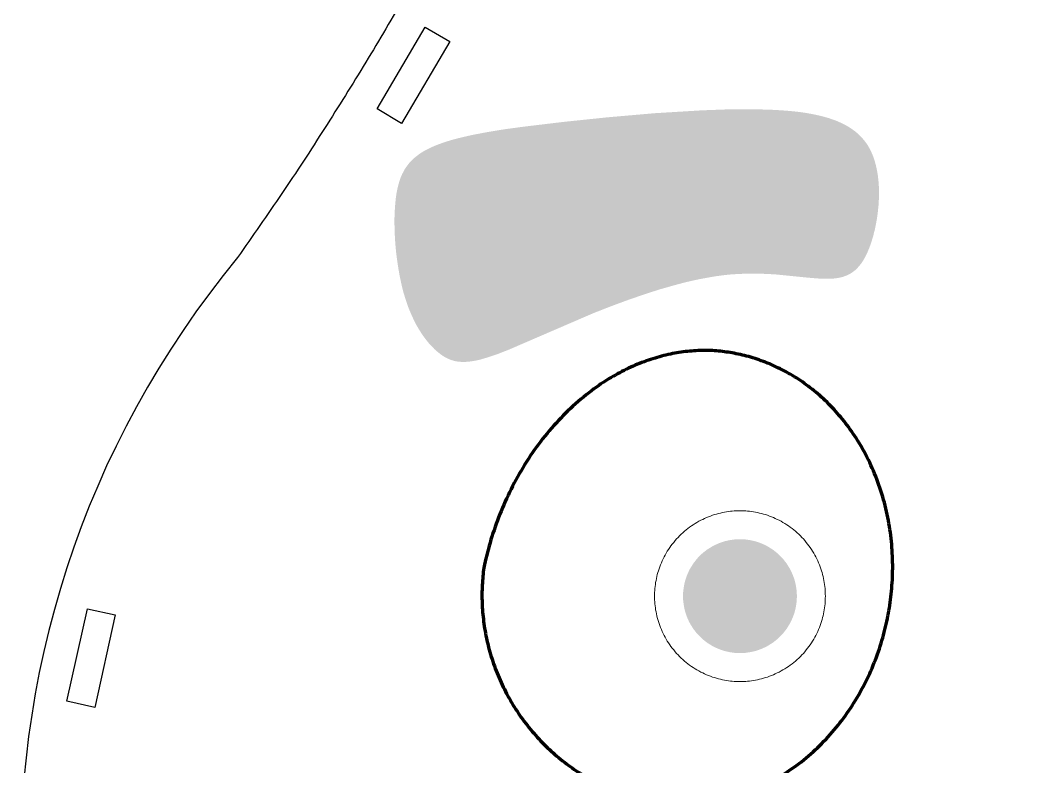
# Model space of a CAD drawing. Header units: millimetres. Extents: x -213 to 898, y -426 to 200.
# Drawn here: x 98.2 to 205.5, y -138 to -59.3 of the extents above; entities that cross this region are included whole.
import ezdxf

# ---------------------------------------------------------------- set-up
doc = ezdxf.new("R2010")
doc.units = ezdxf.units.MM
for name, color, linetype, true_color in [('Cut', 1, 'Continuous', 0xff0000), ('Etch', 5, 'Continuous', 0x0000ff), ('Line', 18, 'Continuous', 0x000000)]:
    doc.layers.add(name, color=color, linetype=linetype, true_color=true_color)

msp = doc.modelspace()

# ---------------------------------------------------------------- hatches: boundary and pattern name
at = {"layer": 'Etch', "true_color": 0x0000ff, "extrusion": (0, 0, -1)}
for points in [[(-187.38, -72.35), (-187.47, -72.49), (-187.56, -72.64), (-187.64, -72.79), (-187.72, -72.94), (-187.8, -73.1), (-187.87, -73.25), (-187.94, -73.41), (-188.01, -73.58), (-188.07, -73.74), (-188.13, -73.91), (-188.18, -74.08), (-188.24, -74.25), (-188.28, -74.43), (-188.33, -74.6), (-188.37, -74.78), (-188.41, -74.96), (-188.45, -75.15), (-188.48, -75.33), (-188.54, -75.7), (-188.58, -76.08), (-188.62, -76.46), (-188.64, -76.84), (-188.65, -77.22), (-188.66, -77.61), (-188.65, -78), (-188.63, -78.38), (-188.61, -78.77), (-188.57, -79.15), (-188.53, -79.53), (-188.48, -79.91), (-188.43, -80.28), (-188.36, -80.64), (-188.29, -81), (-188.22, -81.35), (-188.13, -81.69), (-188.05, -82.03), (-187.95, -82.35), (-187.86, -82.66), (-187.76, -82.96), (-187.65, -83.25), (-187.54, -83.52), (-187.43, -83.78), (-187.32, -84.02), (-187.2, -84.25), (-187.14, -84.36), (-187.08, -84.47), (-187.02, -84.57), (-186.96, -84.67), (-186.9, -84.77), (-186.83, -84.86), (-186.77, -84.95), (-186.7, -85.04), (-186.64, -85.12), (-186.57, -85.21), (-186.5, -85.28), (-186.43, -85.36), (-186.36, -85.43), (-186.29, -85.5), (-186.22, -85.57), (-186.15, -85.64), (-186.08, -85.7), (-186, -85.76), (-185.93, -85.81), (-185.85, -85.87), (-185.78, -85.92), (-185.7, -85.97), (-185.62, -86.02), (-185.54, -86.06), (-185.46, -86.1), (-185.38, -86.14), (-185.3, -86.18), (-185.21, -86.22), (-185.13, -86.25), (-185.04, -86.28), (-184.96, -86.31), (-184.87, -86.34), (-184.78, -86.37), (-184.69, -86.39), (-184.6, -86.41), (-184.51, -86.43), (-184.41, -86.45), (-184.32, -86.47), (-184.23, -86.48), (-184.13, -86.5), (-183.94, -86.52), (-183.74, -86.53), (-183.53, -86.55), (-183.32, -86.55), (-183.11, -86.55), (-182.89, -86.55), (-182.67, -86.54), (-182.21, -86.52), (-181.23, -86.44), (-177.84, -86.1), (-177.2, -86.06), (-176.55, -86.03), (-175.87, -86.01), (-175.18, -86), (-174.47, -86.02), (-173.73, -86.05), (-172.98, -86.1), (-172.21, -86.18), (-171.42, -86.29), (-170.61, -86.43), (-169.79, -86.58), (-168.95, -86.76), (-168.1, -86.96), (-167.24, -87.19), (-165.5, -87.68), (-163.75, -88.25), (-161.99, -88.86), (-160.25, -89.51), (-158.54, -90.18), (-149.62, -94.03), (-148.44, -94.49), (-147.89, -94.68), (-147.38, -94.85), (-146.89, -94.99), (-146.66, -95.06), (-146.44, -95.11), (-146.22, -95.16), (-146.01, -95.2), (-145.81, -95.23), (-145.61, -95.26), (-145.41, -95.29), (-145.23, -95.3), (-145.05, -95.31), (-144.87, -95.31), (-144.78, -95.31), (-144.7, -95.31), (-144.61, -95.31), (-144.53, -95.3), (-144.45, -95.3), (-144.37, -95.29), (-144.29, -95.28), (-144.21, -95.27), (-144.13, -95.26), (-144.06, -95.24), (-143.98, -95.23), (-143.91, -95.21), (-143.83, -95.19), (-143.76, -95.17), (-143.69, -95.15), (-143.62, -95.13), (-143.54, -95.1), (-143.47, -95.08), (-143.4, -95.05), (-143.34, -95.02), (-143.27, -94.99), (-143.2, -94.96), (-143.13, -94.93), (-143.07, -94.9), (-143, -94.86), (-142.93, -94.83), (-142.87, -94.79), (-142.8, -94.75), (-142.67, -94.67), (-142.55, -94.58), (-142.42, -94.49), (-142.3, -94.39), (-142.17, -94.29), (-142.04, -94.18), (-141.92, -94.07), (-141.79, -93.96), (-141.67, -93.83), (-141.55, -93.71), (-141.42, -93.58), (-141.3, -93.44), (-141.17, -93.3), (-141.05, -93.15), (-140.93, -93), (-140.81, -92.84), (-140.69, -92.68), (-140.57, -92.51), (-140.45, -92.34), (-140.34, -92.16), (-140.22, -91.98), (-140.11, -91.79), (-139.99, -91.59), (-139.88, -91.4), (-139.67, -90.98), (-139.46, -90.54), (-139.26, -90.08), (-139.06, -89.6), (-138.88, -89.1), (-138.71, -88.57), (-138.54, -88.02), (-138.39, -87.44), (-138.26, -86.85), (-138.13, -86.24), (-138.02, -85.61), (-137.92, -84.98), (-137.83, -84.34), (-137.75, -83.69), (-137.69, -83.04), (-137.64, -82.39), (-137.61, -81.75), (-137.59, -81.12), (-137.58, -80.49), (-137.59, -79.89), (-137.62, -79.3), (-137.66, -78.73), (-137.71, -78.18), (-137.74, -77.92), (-137.78, -77.67), (-137.82, -77.42), (-137.87, -77.18), (-137.92, -76.94), (-137.98, -76.71), (-138.04, -76.49), (-138.1, -76.27), (-138.18, -76.06), (-138.25, -75.85), (-138.3, -75.75), (-138.34, -75.65), (-138.38, -75.55), (-138.43, -75.45), (-138.48, -75.36), (-138.53, -75.26), (-138.58, -75.17), (-138.63, -75.08), (-138.68, -74.99), (-138.74, -74.9), (-138.8, -74.81), (-138.86, -74.73), (-138.92, -74.64), (-138.98, -74.56), (-139.05, -74.47), (-139.11, -74.39), (-139.18, -74.31), (-139.25, -74.23), (-139.33, -74.15), (-139.4, -74.08), (-139.48, -74), (-139.56, -73.93), (-139.64, -73.85), (-139.72, -73.78), (-139.81, -73.71), (-139.9, -73.64), (-139.99, -73.57), (-140.08, -73.5), (-140.17, -73.43), (-140.27, -73.36), (-140.47, -73.23), (-140.68, -73.1), (-140.9, -72.98), (-141.13, -72.86), (-141.37, -72.74), (-141.62, -72.63), (-141.88, -72.52), (-142.15, -72.41), (-142.43, -72.31), (-142.72, -72.2), (-143.03, -72.1), (-143.66, -71.91), (-144.34, -71.73), (-145.06, -71.56), (-145.81, -71.39), (-147.44, -71.08), (-149.22, -70.79), (-151.14, -70.53), (-155.38, -70.02), (-160.09, -69.53), (-165.04, -69.1), (-170, -68.8), (-172.4, -68.71), (-174.71, -68.68), (-176.9, -68.72), (-177.94, -68.77), (-178.94, -68.84), (-179.91, -68.93), (-180.37, -68.99), (-180.83, -69.05), (-181.27, -69.13), (-181.71, -69.21), (-182.13, -69.3), (-182.54, -69.39), (-182.95, -69.5), (-183.33, -69.61), (-183.71, -69.74), (-183.89, -69.8), (-184.07, -69.87), (-184.25, -69.94), (-184.42, -70.02), (-184.6, -70.09), (-184.76, -70.17), (-184.93, -70.25), (-185.09, -70.34), (-185.24, -70.42), (-185.4, -70.51), (-185.55, -70.61), (-185.7, -70.7), (-185.84, -70.8), (-185.98, -70.9), (-186.12, -71), (-186.25, -71.11), (-186.38, -71.22), (-186.51, -71.33), (-186.63, -71.45), (-186.75, -71.57), (-186.86, -71.69), (-186.97, -71.82), (-187.08, -71.94), (-187.18, -72.08), (-187.28, -72.21)], [(-174, -114), (-173.87, -114), (-173.73, -114.01), (-173.6, -114.01), (-173.46, -114.02), (-173.32, -114.04), (-173.19, -114.06), (-173.05, -114.08), (-172.91, -114.1), (-172.77, -114.13), (-172.63, -114.16), (-172.49, -114.19), (-172.35, -114.23), (-172.21, -114.27), (-172.07, -114.32), (-171.93, -114.37), (-171.79, -114.42), (-171.65, -114.48), (-171.52, -114.54), (-171.38, -114.6), (-171.24, -114.67), (-171.11, -114.74), (-170.98, -114.82), (-170.85, -114.9), (-170.72, -114.98), (-170.59, -115.06), (-170.46, -115.15), (-170.34, -115.25), (-170.22, -115.34), (-170.1, -115.44), (-169.98, -115.54), (-169.87, -115.65), (-169.76, -115.76), (-169.65, -115.87), (-169.54, -115.98), (-169.44, -116.1), (-169.34, -116.22), (-169.25, -116.34), (-169.15, -116.46), (-169.06, -116.59), (-168.98, -116.72), (-168.9, -116.85), (-168.82, -116.98), (-168.74, -117.11), (-168.67, -117.24), (-168.6, -117.38), (-168.54, -117.52), (-168.48, -117.65), (-168.42, -117.79), (-168.37, -117.93), (-168.32, -118.07), (-168.27, -118.21), (-168.23, -118.35), (-168.19, -118.49), (-168.16, -118.63), (-168.13, -118.77), (-168.1, -118.91), (-168.08, -119.05), (-168.06, -119.19), (-168.04, -119.32), (-168.02, -119.46), (-168.01, -119.6), (-168.01, -119.73), (-168, -119.87), (-168, -120), (-168, -120.13), (-168.01, -120.27), (-168.01, -120.4), (-168.02, -120.54), (-168.04, -120.68), (-168.06, -120.81), (-168.08, -120.95), (-168.1, -121.09), (-168.13, -121.23), (-168.16, -121.37), (-168.19, -121.51), (-168.23, -121.65), (-168.27, -121.79), (-168.32, -121.93), (-168.37, -122.07), (-168.42, -122.21), (-168.48, -122.35), (-168.54, -122.48), (-168.6, -122.62), (-168.67, -122.76), (-168.74, -122.89), (-168.82, -123.02), (-168.9, -123.15), (-168.98, -123.28), (-169.06, -123.41), (-169.15, -123.54), (-169.25, -123.66), (-169.34, -123.78), (-169.44, -123.9), (-169.54, -124.02), (-169.65, -124.13), (-169.76, -124.24), (-169.87, -124.35), (-169.98, -124.46), (-170.1, -124.56), (-170.22, -124.66), (-170.34, -124.75), (-170.46, -124.85), (-170.59, -124.94), (-170.72, -125.02), (-170.85, -125.1), (-170.98, -125.18), (-171.11, -125.26), (-171.24, -125.33), (-171.38, -125.4), (-171.52, -125.46), (-171.65, -125.52), (-171.79, -125.58), (-171.93, -125.63), (-172.07, -125.68), (-172.21, -125.73), (-172.35, -125.77), (-172.49, -125.81), (-172.63, -125.84), (-172.77, -125.87), (-172.91, -125.9), (-173.05, -125.92), (-173.19, -125.94), (-173.32, -125.96), (-173.46, -125.98), (-173.6, -125.99), (-173.73, -125.99), (-173.87, -126), (-174, -126), (-174.13, -126), (-174.27, -125.99), (-174.4, -125.99), (-174.54, -125.98), (-174.68, -125.96), (-174.81, -125.94), (-174.95, -125.92), (-175.09, -125.9), (-175.23, -125.87), (-175.37, -125.84), (-175.51, -125.81), (-175.65, -125.77), (-175.79, -125.73), (-175.93, -125.68), (-176.07, -125.63), (-176.21, -125.58), (-176.35, -125.52), (-176.48, -125.46), (-176.62, -125.4), (-176.76, -125.33), (-176.89, -125.26), (-177.02, -125.18), (-177.15, -125.1), (-177.28, -125.02), (-177.41, -124.94), (-177.54, -124.85), (-177.66, -124.75), (-177.78, -124.66), (-177.9, -124.56), (-178.02, -124.46), (-178.13, -124.35), (-178.24, -124.24), (-178.35, -124.13), (-178.46, -124.02), (-178.56, -123.9), (-178.66, -123.78), (-178.75, -123.66), (-178.85, -123.54), (-178.94, -123.41), (-179.02, -123.28), (-179.1, -123.15), (-179.18, -123.02), (-179.26, -122.89), (-179.33, -122.76), (-179.4, -122.62), (-179.46, -122.48), (-179.52, -122.35), (-179.58, -122.21), (-179.63, -122.07), (-179.68, -121.93), (-179.73, -121.79), (-179.77, -121.65), (-179.81, -121.51), (-179.84, -121.37), (-179.87, -121.23), (-179.9, -121.09), (-179.92, -120.95), (-179.94, -120.81), (-179.96, -120.68), (-179.98, -120.54), (-179.99, -120.4), (-179.99, -120.27), (-180, -120.13), (-180, -120), (-180, -119.87), (-179.99, -119.73), (-179.99, -119.6), (-179.98, -119.46), (-179.96, -119.32), (-179.94, -119.19), (-179.92, -119.05), (-179.9, -118.91), (-179.87, -118.77), (-179.84, -118.63), (-179.81, -118.49), (-179.77, -118.35), (-179.73, -118.21), (-179.68, -118.07), (-179.63, -117.93), (-179.58, -117.79), (-179.52, -117.65), (-179.46, -117.52), (-179.4, -117.38), (-179.33, -117.24), (-179.26, -117.11), (-179.18, -116.98), (-179.1, -116.85), (-179.02, -116.72), (-178.94, -116.59), (-178.85, -116.46), (-178.75, -116.34), (-178.66, -116.22), (-178.56, -116.1), (-178.46, -115.98), (-178.35, -115.87), (-178.24, -115.76), (-178.13, -115.65), (-178.02, -115.54), (-177.9, -115.44), (-177.78, -115.34), (-177.66, -115.25), (-177.54, -115.15), (-177.41, -115.06), (-177.28, -114.98), (-177.15, -114.9), (-177.02, -114.82), (-176.89, -114.74), (-176.76, -114.67), (-176.62, -114.6), (-176.48, -114.54), (-176.35, -114.48), (-176.21, -114.42), (-176.07, -114.37), (-175.93, -114.32), (-175.79, -114.27), (-175.65, -114.23), (-175.51, -114.19), (-175.37, -114.16), (-175.23, -114.13), (-175.09, -114.1), (-174.95, -114.08), (-174.81, -114.06), (-174.68, -114.04), (-174.54, -114.02), (-174.4, -114.01), (-174.27, -114.01), (-174.13, -114)]]:
    msp.add_hatch(color=5, dxfattribs=at).paths.add_polyline_path(points, flags=0)

# ---------------------------------------------------------------- linework, layer by layer
at = {"layer": 'Cut'}
for points in [[(138.33, -70.17), (135.75, -68.65), (140.82, -60.03), (143.41, -61.55)], [(105.99, -131.73), (103.06, -131.08), (105.23, -121.32), (108.16, -121.97)]]:
    msp.add_lwpolyline(points, close=True, dxfattribs=at)
msp.add_arc((198.15, -148), 100, 140.4425, 34.5352, dxfattribs=at)
msp.add_rational_spline([(175, 35.01), (159.63, -29.9), (121.05, -84.31)], [1, 0.981602349103, 1], degree=2, dxfattribs=at)
at = {"layer": 'Line', "lineweight": 100}
msp.add_rational_spline([(147, -117), (144.15, -137.99), (164.83, -141.64), (185.51, -145.28), (189.68, -121.65), (193.85, -98.01), (173.17, -94.36)], [1, 0.707106781187, 1, 0.707106781187, 1, 0.707106781187, 1], degree=2, knots=[1.570796, 1.570796, 1.570796, 3.141593, 3.141593, 4.712389, 4.712389, 6.283185, 6.283185, 6.283185], dxfattribs=at)
msp.add_rational_spline([(173.17, -94.36), (152.49, -90.72), (147, -117)], [1, 0.707106781187, 1], degree=2, dxfattribs=at)
at = {"layer": 'Line', "lineweight": 20}
msp.add_rational_spline([(174, -111), (165, -111), (165, -120), (165, -129), (174, -129), (183, -129), (183, -120), (183, -111), (174, -111)], [1, 0.707106781187, 1, 0.707106781187, 1, 0.707106781187, 1, 0.707106781187, 1], degree=2, knots=[0, 0, 0, 1.570796, 1.570796, 3.141593, 3.141593, 4.712389, 4.712389, 6.283185, 6.283185, 6.283185], dxfattribs=at)

doc.saveas('drawing.dxf')
